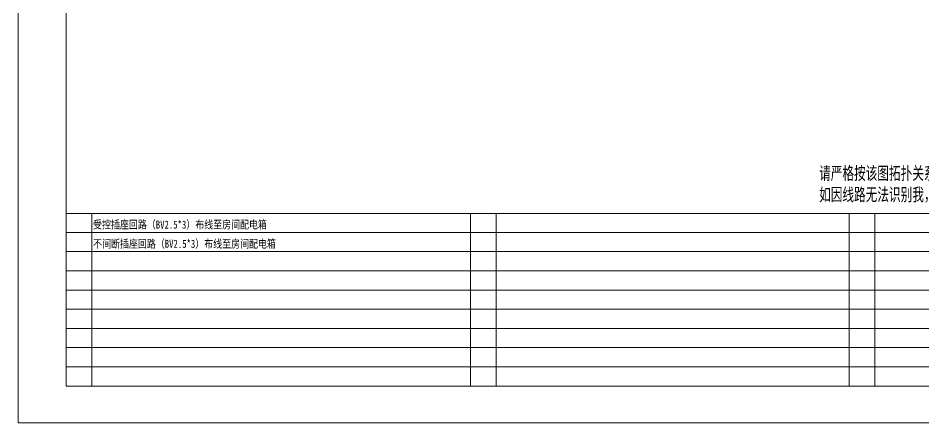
# Model space of a CAD drawing. Header units: millimetres. Extents: x 130143 to 328923, y 19139 to 134795.
# Drawn here: x 130143 to 152785, y 19139 to 29253 of the extents above; entities that cross this region are included whole.
import ezdxf

# ---------------------------------------------------------------- set-up
doc = ezdxf.new("R2010")
doc.units = ezdxf.units.MM
doc.header["$LTSCALE"] = 10
doc.layers.add('邦威智能化', color=7, linetype='Continuous', lineweight=18)
doc.styles.add('仿宋体', font='', dxfattribs={"width": 0.8})
doc.styles.get('仿宋体').set_extended_font_data('宋体')

# ---------------------------------------------------------------- blocks, each defined once
blk = doc.blocks.new('图框')
for points in [[(-2302, 1740), (42698, 1740), (42698, -30260), (-2302, -30260)], [(-802, 590), (41198, 590), (41198, -29110), (-802, -29110)]]:
    blk.add_lwpolyline(points, close=True)

msp = doc.modelspace()

# ---------------------------------------------------------------- linework, layer by layer
at = {"layer": '邦威智能化'}
for p, q in [((131343.24049, 24374.40754, 0), (159743.24049, 24374.40754, 0)), ((131983.24049, 24374.40754, 0), (131983.24049, 20058.96965, 0)), ((141449.64049, 24374.40754, 0), (141449.64049, 20058.96965, 0)), ((142089.64049, 24374.40754, 0), (142089.64049, 20058.96965, 0)), ((150916.04049, 24374.40754, 0), (150916.04049, 20058.96965, 0)), ((151556.04049, 24374.40754, 0), (151556.04049, 20058.96965, 0)), ((131343.24049, 23898.96965, 0), (159743.24049, 23898.96965, 0)), ((131343.24049, 23418.96965, 0), (159743.24049, 23418.96965, 0)), ((131343.24049, 22938.96965, 0), (159743.24049, 22938.96965, 0)), ((131343.24049, 22458.96965, 0), (159743.24049, 22458.96965, 0)), ((131343.24049, 21978.96965, 0), (159743.24049, 21978.96965, 0)), ((131343.24049, 21498.96965, 0), (159743.24049, 21498.96965, 0)), ((131343.24049, 21018.96965, 0), (159743.24049, 21018.96965, 0)), ((131343.24049, 20538.96965, 0), (159743.24049, 20538.96965, 0))]:
    msp.add_line(p, q, dxfattribs=at)

# ---------------------------------------------------------------- block references
at = {"layer": '邦威智能化', "xscale": 0.8000000000029104, "yscale": 0.7999999999992724, "zscale": 0.8}
msp.add_blockref('图框', (131984.48399, 43347.2057, 0), dxfattribs=at)

# ---------------------------------------------------------------- texts
at = {"layer": '邦威智能化', "style": '仿宋体'}
for s, insert, char_height, width, attachment_point in [('{\\W0.667;\\C1;请严格按该图拓扑关系施工，并按照图纸的线路编号标识电线；\\P如因线路无法识别我，如布线错误等问题所产生的后果我司不予负责！}', (150165.73228, 25538.70575, 0), 320, 23665.1200677, 1), ('受控插座回路（BV2.5*3）布线至房间配电箱', (132017.31296, 23966.58162, 0), 200, 6616, 7), ('不间断插座回路（BV2.5*3）布线至房间配电箱 ', (132017.31296, 23486.58162, 0), 200, 6978.6666667, 7)]:
    msp.add_mtext(s, dxfattribs=dict(at, insert=insert, char_height=char_height, width=width, attachment_point=attachment_point))

doc.saveas('drawing.dxf')
